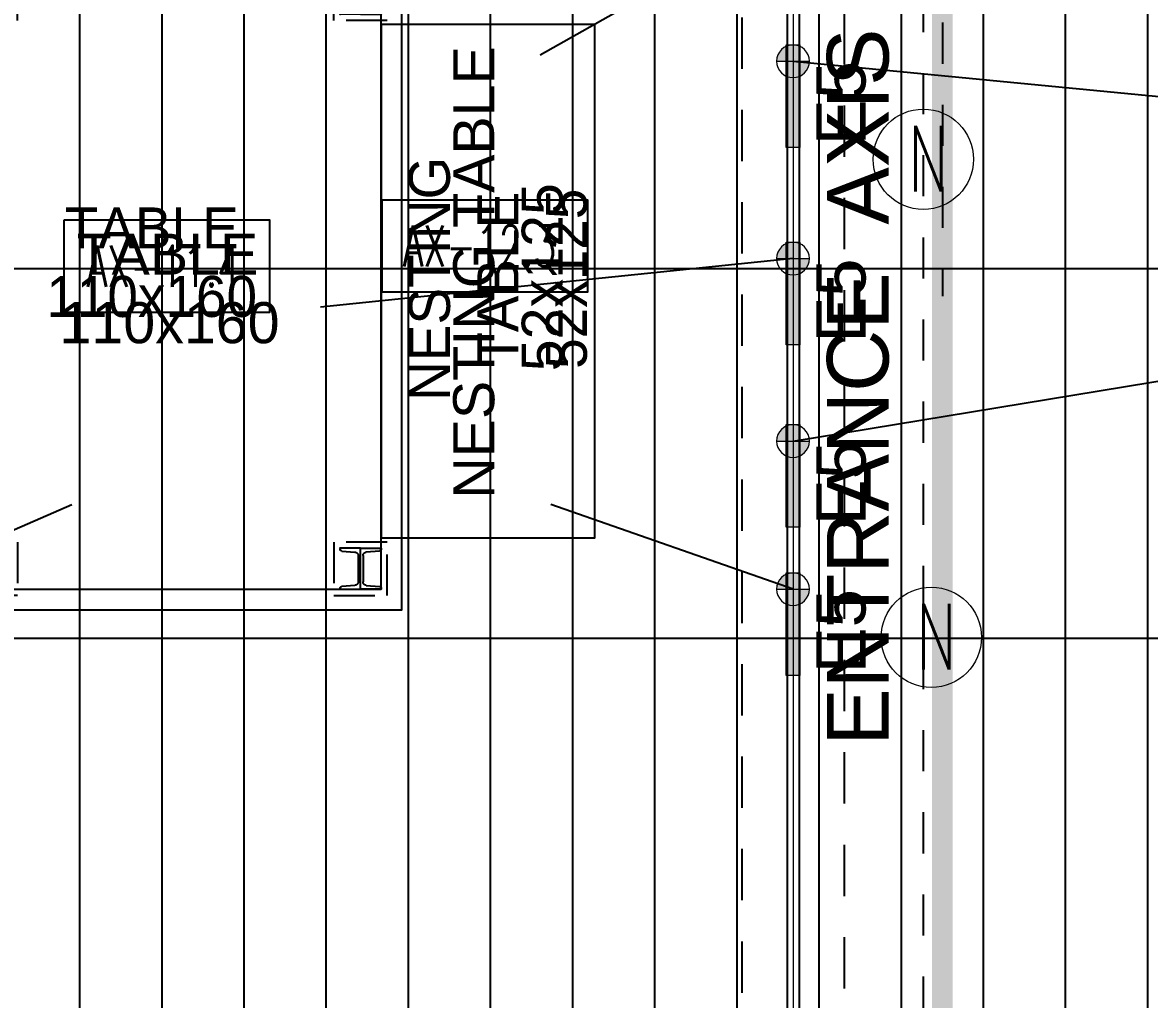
# Model space of a CAD drawing. Extents: x 214 to 401, y 14 to 126.
# Drawn here: x 308.719 to 311.463, y 82.742 to 85.121 of the extents above; entities that cross this region are included whole.
import ezdxf

# ---------------------------------------------------------------- set-up
doc = ezdxf.new("R2010")
doc.units = 0
doc.header["$LTSCALE"] = 0.25
doc.header["$MEASUREMENT"] = 0
for name, pattern in [('DASHDOT2', [0.5, 0.25, -0.125, 0, -0.125]), ('DASHED', [0.75, 0.5, -0.25]), ('DOT2', [0.125, 0, -0.125]), ('NASCOSTA', [0.375, 0.25, -0.125]), ('NASCOSTA2', [0.1875, 0.125, -0.0625])]:
    doc.linetypes.add(name, pattern=pattern)
for name, color, linetype in [('ax-arredo piani', 2, 'CONTINUOUS'), ('ax-arredo proiezioni', 1, 'NASCOSTA'), ('floor-testi', 11, 'CONTINUOUS'), ('floor-tiles', 11, 'CONTINUOUS'), ('MERCHANDISING', 11, 'CONTINUOUS'), ('RIFERIMENTI', 11, 'CONTINUOUS'), ('TESTI', 3, 'CONTINUOUS')]:
    doc.layers.add(name, color=color, linetype=linetype)
for name, color, linetype, lineweight, true_color in [('LD_base', 7, 'CONTINUOUS', 5, 0x646464), ('LD_light', 7, 'CONTINUOUS', 5, 0xf00000), ('LD_N', 7, 'CONTINUOUS', 9, 0x41c62a)]:
    doc.layers.add(name, color=color, linetype=linetype, lineweight=lineweight, true_color=true_color)
for name, color, linetype, true_color in [('LD_beam', 7, 'DASHED', 0x7ec8c8), ('LD_pointing', 7, 'CONTINUOUS', 0xff9429), ('LD_track', 7, 'CONTINUOUS', 0x7ec8c8), ('MERCHANDISING-quote', 7, 'NASCOSTA2', 0x62b5df), ('Sections', 92, 'CONTINUOUS', 0x00bd00)]:
    doc.layers.add(name, color=color, linetype=linetype, true_color=true_color)
doc.layers.add('LD_def-points', color=11, linetype='CONTINUOUS', lineweight=5, plot=False)
doc.layers.add('LD_text', color=255, linetype='CONTINUOUS', lineweight=9)
doc.styles.add('cart-inver', font='Arial.ttf')
doc.styles.add('HZDX', font='')
doc.styles.add('SIMPLEX', font='SIMPLEX.SHX', dxfattribs={"width": 0.65})
doc.styles.get("Standard").update_dxf_attribs({"font": 'Arial.ttf'})
doc.styles.get('HZDX').set_extended_font_data('DicotMedium')

# ---------------------------------------------------------------- blocks, each defined once
blk = doc.blocks.new('table 110x160')
at = {"layer": 'ax-arredo piani'}
for points in [[(0, 0), (1.599999999999994, 0), (1.599999999999994, -1.099999999999994), (0, -1.099999999999994)], [(0.0500000000000114, -0.049999999999983), (1.54999999999998, -0.049999999999983), (1.54999999999998, -1.049999999999982), (0.0500000000000114, -1.049999999999982)]]:
    blk.add_lwpolyline(points, close=True, dxfattribs=at)
at = {"layer": 'ax-arredo proiezioni', "linetype": 'NASCOSTA2', "ltscale": 0.5}
for points in [[(0.035000000000025, -0.0349999999999966), (0.1650000000000205, -0.0349999999999966), (0.1650000000000205, -0.1649999999999636), (0.035000000000025, -0.1649999999999636)], [(1.564999999999969, -0.0349999999999966), (1.434999999999973, -0.0349999999999966), (1.434999999999973, -0.1649999999999636), (1.564999999999969, -0.1649999999999636)], [(0.035000000000025, -1.064999999999997), (0.1650000000000205, -1.064999999999997), (0.1650000000000205, -0.9350000000000304), (0.035000000000025, -0.9350000000000304)], [(1.564999999999969, -1.064999999999997), (1.434999999999973, -1.064999999999997), (1.434999999999973, -0.9350000000000304), (1.564999999999969, -0.9350000000000304)]]:
    blk.add_lwpolyline(points, close=True, dxfattribs=at)
for points in [[(0.1500000000000057, -0.0999999999999943), (0.1500000000000057, -0.0510000000000162, 0.4142135623748351), (0.1490000000000009, -0.049999999999983), (0.1476078536229011, -0.0500000000000114, 0.3910205504227289), (0.1431221848694975, -0.0541411464996884), (0.1405592498383044, -0.0861778343893889, -0.3910205504227289), (0.1320863199707674, -0.0939999999999657), (0.0679136800292781, -0.0939999999999657, -0.3910205504227268), (0.0594407501617411, -0.0861778343893889), (0.05687781513054799, -0.0541411464996884, 0.3910205504227289), (0.0523921463771444, -0.0500000000000114), (0.0510000000000162, -0.049999999999983, 0.4142135623748351), (0.0500000000000114, -0.0510000000000162), (0.0500000000000114, -0.0999999999999943)], [(1.449999999999988, -0.0999999999999943), (1.449999999999988, -0.0510000000000162, -0.4142135623748351), (1.450999999999993, -0.049999999999983), (1.45239214637709, -0.0500000000000114, -0.3910205504227289), (1.456877815130495, -0.0541411464996884), (1.459440750161688, -0.0861778343893889, 0.3910205504227289), (1.467913680029224, -0.0939999999999657), (1.532086319970716, -0.0939999999999657, 0.3910205504227268), (1.540559249838253, -0.0861778343893889), (1.543122184869446, -0.0541411464996884, -0.3910205504227289), (1.547607853622849, -0.0500000000000114), (1.548999999999975, -0.049999999999983, -0.4142135623748351), (1.54999999999998, -0.0510000000000162), (1.54999999999998, -0.0999999999999943)], [(0.1500000000000057, -0.0999999999999943), (0.1500000000000057, -0.1489999999999725, -0.4142135623748351), (0.1490000000000009, -0.1499999999999488), (0.1476078536229011, -0.1499999999999488, -0.3910205504227289), (0.1431221848694975, -0.1458588535002434), (0.1405592498383044, -0.1138221656105713, 0.3910205504227289), (0.1320863199707674, -0.1059999999999661), (0.0679136800292781, -0.1059999999999661, 0.3910205504227268), (0.0594407501617411, -0.1138221656105713), (0.05687781513054799, -0.1458588535002434, -0.3910205504227289), (0.0523921463771444, -0.1499999999999488), (0.0510000000000162, -0.1499999999999488, -0.4142135623748351), (0.0500000000000114, -0.1489999999999725), (0.0500000000000114, -0.0999999999999943)], [(1.449999999999988, -0.0999999999999943), (1.449999999999988, -0.1489999999999725, 0.4142135623748351), (1.450999999999993, -0.1499999999999488), (1.45239214637709, -0.1499999999999488, 0.3910205504227289), (1.456877815130495, -0.1458588535002434), (1.459440750161688, -0.1138221656105713, -0.3910205504227289), (1.467913680029224, -0.1059999999999661), (1.532086319970716, -0.1059999999999661, -0.3910205504227268), (1.540559249838253, -0.1138221656105713), (1.543122184869446, -0.1458588535002434, 0.3910205504227289), (1.547607853622849, -0.1499999999999488), (1.548999999999975, -0.1499999999999488, 0.4142135623748351), (1.54999999999998, -0.1489999999999725), (1.54999999999998, -0.0999999999999943)], [(0.1500000000000057, -1.000000000000025), (0.1500000000000057, -0.9510000000000502, 0.4142135623748351), (0.1490000000000009, -0.9500000000000172), (0.1476078536229011, -0.9500000000000453, 0.3910205504227289), (0.1431221848694975, -0.9541411464997224), (0.1405592498383044, -0.9861778343894227, -0.3910205504227289), (0.1320863199707674, -0.9939999999999996), (0.0679136800292781, -0.9939999999999996, -0.3910205504227268), (0.0594407501617411, -0.9861778343894227), (0.05687781513054799, -0.9541411464997224, 0.3910205504227289), (0.0523921463771444, -0.9500000000000453), (0.0510000000000162, -0.9500000000000172, 0.4142135623748351), (0.0500000000000114, -0.9510000000000502), (0.0500000000000114, -1.000000000000025)], [(1.449999999999988, -1.000000000000025), (1.449999999999988, -0.9510000000000502, -0.4142135623748351), (1.450999999999993, -0.9500000000000172), (1.45239214637709, -0.9500000000000453, -0.3910205504227289), (1.456877815130495, -0.9541411464997224), (1.459440750161688, -0.9861778343894227, 0.3910205504227289), (1.467913680029224, -0.9939999999999996), (1.532086319970716, -0.9939999999999996, 0.3910205504227268), (1.540559249838253, -0.9861778343894227), (1.543122184869446, -0.9541411464997224, -0.3910205504227289), (1.547607853622849, -0.9500000000000453), (1.548999999999975, -0.9500000000000172, -0.4142135623748351), (1.54999999999998, -0.9510000000000502), (1.54999999999998, -1.000000000000025)], [(0.1500000000000057, -1.000000000000025), (0.1500000000000057, -1.049000000000005, -0.4142135623748351), (0.1490000000000009, -1.049999999999982), (0.1476078536229011, -1.049999999999982, -0.3910205504227289), (0.1431221848694975, -1.045858853500275), (0.1405592498383044, -1.013822165610605, 0.3910205504227289), (0.1320863199707674, -1.006), (0.0679136800292781, -1.006, 0.3910205504227268), (0.0594407501617411, -1.013822165610605), (0.05687781513054799, -1.045858853500275, -0.3910205504227289), (0.0523921463771444, -1.049999999999982), (0.0510000000000162, -1.049999999999982, -0.4142135623748351), (0.0500000000000114, -1.049000000000005), (0.0500000000000114, -1.000000000000025)], [(1.449999999999988, -1.000000000000025), (1.449999999999988, -1.049000000000005, 0.4142135623748351), (1.450999999999993, -1.049999999999982), (1.45239214637709, -1.049999999999982, 0.3910205504227289), (1.456877815130495, -1.045858853500275), (1.459440750161688, -1.013822165610605, -0.3910205504227289), (1.467913680029224, -1.006), (1.532086319970716, -1.006, -0.3910205504227268), (1.540559249838253, -1.013822165610605), (1.543122184869446, -1.045858853500275, 0.3910205504227289), (1.547607853622849, -1.049999999999982), (1.548999999999975, -1.049999999999982, 0.4142135623748351), (1.54999999999998, -1.049000000000005), (1.54999999999998, -1.000000000000025)]]:
    blk.add_lwpolyline(points, format="xyb", close=True, dxfattribs=at)
for p in [(0.0500000000000114, -0.1499999999999488), (0.1500000000000057, -0.1499999999999488), (1.449999999999988, -0.1499999999999488), (0.0500000000000114, -0.9500000000000172), (0.1500000000000057, -0.9500000000000172), (1.449999999999988, -0.9500000000000172)]:
    blk.add_point(p, dxfattribs=at)
blk = doc.blocks.new('E1-5')
at = {"layer": 'LD_light', "lineweight": 5, "ltscale": 0.5}
h = blk.add_hatch(color=256, dxfattribs=at)
h.dxf.hatch_style = 1
h.paths.add_polyline_path([(0, 0.0399999999999921, 0.414213562373216), (-0.0399999999999636, 2.84e-14), (0, 2.84e-14)])
at = {"layer": 'LD_light', "lineweight": 5}
h = blk.add_hatch(color=256, dxfattribs=at)
h.dxf.hatch_style = 1
h.paths.add_polyline_path([(0.2100000000000364, -0.0163100800518805), (0.2100000000000364, 0.0163100800518805), (-0.0399999999999636, 0.0163100800518805), (-0.0399999999999636, -0.0163100800518805)])
at = {"layer": 'LD_light', "lineweight": 5, "ltscale": 0.5}
h = blk.add_hatch(color=256, dxfattribs=at)
h.dxf.hatch_style = 1
h.paths.add_polyline_path([(0.0399999999999636, 2.84e-14), (0, 2.84e-14), (0, -0.0399999999999636, 0.4142135623732564)])
at = {"layer": 'LD_light', "lineweight": 5}
for p, q in [((0, 0.0399999999999636), (0, -0.0399999999999921)), ((-0.0399999999999636, 0), (0.0399999999999636, 2.84e-14))]:
    blk.add_line(p, q, dxfattribs=at)
blk.add_lwpolyline([(0.2100000000000364, 0.0163100800518805), (-0.0399999999999636, 0.0163100800518805), (-0.0399999999999636, -0.0163100800518805), (0.2100000000000364, -0.0163100800518805)], close=True, dxfattribs=at)
blk.add_circle((0, 0), 0.039999999999978, dxfattribs=at)
blk = doc.blocks.new('notturna')
at = {"layer": 'LD_N'}
blk.add_circle((21.13990217960372, -17.04342485411689), 0.084, dxfattribs=at)
at = {"layer": 'LD_N', "style": 'SIMPLEX', "width": 0.65}
blk.add_text('N', height=0.1100743271275657, dxfattribs=at).set_placement((21.11441902196248, -17.097496366634))
blk = doc.blocks.new('DALIAN ASOM LIGHT')
at = {"layer": 'LD_base'}
for points in [[(-4.78325648172796, 13.05052134498964), (-4.78325648172796, 11.45052134498965), (-3.683256481727994, 11.45052134498965), (-3.683256481727994, 13.05052134498964)], [(-4.733256481727948, 13.00052134498963), (-4.733256481728005, 11.50052134498966), (-3.733256481728005, 11.50052134498966), (-3.733256481728005, 13.00052134498963)], [(-3.733256481728005, 12.87552134498963), (-3.733256481728005, 11.62552134498958), (-3.213256481728136, 11.62552134498958), (-3.213256481728136, 12.87552134498963)]]:
    blk.add_lwpolyline(points, close=True, dxfattribs=at)
at = {"layer": 'LD_base', "linetype": 'NASCOSTA2', "ltscale": 0.5}
blk.add_lwpolyline([(-3.718256481727962, 11.48552134498967), (-3.718256481727962, 11.61552134498967), (-3.848256481727958, 11.61552134498967), (-3.848256481727958, 11.48552134498967)], close=True, dxfattribs=at)
for points in [[(-3.78325648172796, 11.60052134498966), (-3.832256481727938, 11.60052134498966, 0.4142135623748351), (-3.833256481727971, 11.59952134498965), (-3.833256481727914, 11.59812919861255, 0.3910205504227289), (-3.829115335228266, 11.59364352985915), (-3.797078647338537, 11.59108059482796, -0.3910205504227289), (-3.789256481727989, 11.58260766496042), (-3.789256481727989, 11.51843502501893, -0.3910205504227268), (-3.797078647338537, 11.50996209515139), (-3.829115335228266, 11.5073991601202, 0.3910205504227289), (-3.833256481727914, 11.50291349136679), (-3.833256481727971, 11.50152134498967, 0.4142135623748351), (-3.832256481727938, 11.50052134498966), (-3.78325648172796, 11.50052134498966)], [(-3.78325648172796, 11.60052134498966), (-3.734256481727982, 11.60052134498966, -0.4142135623748351), (-3.733256481728005, 11.59952134498965), (-3.733256481728005, 11.59812919861255, -0.3910205504227289), (-3.737397628227711, 11.59364352985915), (-3.769434316117383, 11.59108059482796, 0.3910205504227289), (-3.777256481727988, 11.58260766496042), (-3.777256481727988, 11.51843502501893, 0.3910205504227268), (-3.769434316117383, 11.50996209515139), (-3.737397628227711, 11.5073991601202, -0.3910205504227289), (-3.733256481728005, 11.50291349136679), (-3.733256481728005, 11.50152134498967, -0.4142135623748351), (-3.734256481727982, 11.50052134498966), (-3.78325648172796, 11.50052134498966)]]:
    blk.add_lwpolyline(points, format="xyb", close=True, dxfattribs=at)
blk.add_point((-3.833256481727971, 11.60052134498966), dxfattribs=at)

msp = doc.modelspace()

# ---------------------------------------------------------------- linework, layer by layer
at = {"layer": 'ax-arredo piani'}
msp.add_lwpolyline([(309.5921543761159, 85.11604394667876), (309.5921543761159, 83.8660439466787), (310.1121543761158, 83.8660439466787), (310.1121543761158, 85.11604394667876)], close=True, dxfattribs=at)
at = {"layer": 'floor-testi', "color": 12, "linetype": 'DASHDOT2', "true_color": 0xd60000, "const_width": 0.05}
msp.add_lwpolyline([(310.9586543756492, 88.1208819406136), (310.9586543756533, 82.53525381234596)], dxfattribs=at)
at = {"layer": 'floor-tiles'}
for p, q in [((309.2586543756493, 73.86512012947568), (309.2586543756493, 88.12088194091395)), ((309.4586543756492, 73.80498863323166), (309.4586543756492, 88.12088194091395)), ((309.6586543756493, 73.74293018088984), (309.6586543756493, 88.12088194091395)), ((309.8586543756492, 73.67892887709797), (309.8586543756492, 88.12088194091395)), ((310.0586543756492, 73.61296814520055), (310.0586543756492, 88.12088194091395)), ((310.2586543756492, 73.54503070310263), (310.2586543756492, 88.12088194091395)), ((310.4586543756492, 73.47509853765754), (310.4586543756492, 88.12088194091395)), ((310.6586543756492, 73.4031528774806), (310.6586543756492, 88.12088194091395)), ((310.8586543756492, 73.32917416408308), (310.8586543756492, 88.12088194091395)), ((311.0586543756491, 73.25314202121186), (311.0586543756491, 88.12088194091395)), ((311.2586543756492, 73.17503522226886), (311.2586543756492, 88.12088194091395)), ((311.4586543756491, 73.09483165567559), (311.4586543756491, 88.12088194091395)), ((308.8586543756493, 73.97966256376013), (308.8586543756493, 88.07088194130071)), ((309.0586543756493, 73.923339906421), (309.0586543756493, 88.07088194105687)), ((319.2686543756598, 84.52088194032233), (307.018654375765, 84.52088194032233)), ((319.2186543770413, 83.62088194032238), (307.0186543758282, 83.62088194032238))]:
    msp.add_line(p, q, dxfattribs=at)
at = {"layer": 'LD_beam'}
msp.add_lwpolyline([(310.4703209761191, 74.89407954636467), (310.7203209761191, 74.89407954636467), (310.7203209761191, 85.80868194033954), (310.4703209761191, 85.80868194033954)], close=True, dxfattribs=at)
at = {"layer": 'LD_def-points'}
msp.add_line((310.5953209761191, 85.80868194033954), (310.5953209761191, 74.89407954636467), dxfattribs=at)
at = {"layer": 'LD_pointing'}
for p, q in [((310.5949038524572, 85.38966115937448), (309.9793192309697, 85.04195977726299)), ((310.5949038524572, 85.02684799518049), (311.820450455719, 84.90865394682054)), ((310.5949038524572, 84.54630898228996), (309.4442802546395, 84.42811493393002)), ((310.5949038524572, 84.10196098263344), (311.8526595267954, 84.30846500152177)), ((308.3682372524571, 83.74131285966051), (308.8392607143422, 83.94781687854884)), ((310.5949038524572, 83.74131285966051), (310.0049263456634, 83.94781687854884))]:
    msp.add_line(p, q, dxfattribs=at)
at = {"layer": 'LD_track'}
msp.add_lwpolyline([(310.5803209761191, 74.89407954636467), (310.6103209761191, 74.89407954636467), (310.6103209761191, 85.80868194033954), (310.5803209761191, 85.80868194033954)], close=True, dxfattribs=at)
at = {"layer": 'MERCHANDISING-quote'}
msp.add_line((310.9586543756494, 87.92088194091404), (310.9586543756494, 84.45509893824872), dxfattribs=at)
at = {"layer": 'RIFERIMENTI'}
for points in [[(309.5944651909342, 84.68951045445633), (310.0944651909342, 84.68951037675957), (310.0944651594435, 84.46451037675958), (309.5944651594434, 84.46451045445632)], [(308.8203592290246, 84.64022064073673), (309.3203592290249, 84.64022056303995), (309.3203591975339, 84.41522056304), (308.820359197534, 84.41522064073678)]]:
    msp.add_lwpolyline(points, close=True, dxfattribs=at)
at = {"layer": 'Sections', "linetype": 'DOT2'}
msp.add_line((310.912897993526, 72.6979261396229), (310.912897993526, 89.08912876584286), dxfattribs=at)

# ---------------------------------------------------------------- block references
at = {"layer": 'ax-arredo piani', "xscale": -1, "rotation": 90}
msp.add_blockref('table 110x160', (308.5421543761159, 85.29104394667877), dxfattribs=at)
at = {"layer": 'LD_base'}
msp.add_blockref('DALIAN ASOM LIGHT', (313.3254108578438, 72.24052260168912), dxfattribs=at)
at = {"layer": 'LD_light', "xscale": -1, "rotation": 90}
for p in [(310.5949038524572, 85.02684799518049), (310.5949038524572, 84.54630898228996), (310.5949038524572, 84.10196098263344), (310.5949038524572, 83.74131285966051)]:
    msp.add_blockref('E1-5', p, dxfattribs=at)
at = {"layer": 'LD_N', "xscale": 1.454545454545455, "yscale": 1.454545454545455, "zscale": 1.454545454545455}
for p in [(280.1631159366494, 109.5785587093415, -1.6537877e-09), (280.1827679523141, 108.4143722790235, -1.6537877e-09)]:
    msp.add_blockref('notturna', p, dxfattribs=at)

# ---------------------------------------------------------------- texts
at = {"layer": 'floor-testi', "color": 12, "true_color": 0xd60000, "insert": (310.677504171118, 85.10645231531672), "char_height": 0.15, "width": 1.940707195290741, "attachment_point": 3, "rotation": 90.00000000000003, "style": 'cart-inver'}
msp.add_mtext('ENTRANCE  AXIS ', dxfattribs=at)
at = {"layer": 'LD_text', "char_height": 0.12, "attachment_point": 1, "rotation": 90}
for insert in [(310.6515386143739, 84.82187551992187), (310.6515386143739, 84.34133650703136), (310.6515386143739, 83.89698850737481), (310.6515386143739, 83.5363403844019)]:
    msp.add_mtext_dynamic_manual_height_columns('E5', width=0.3836566628051514, gutter_width=17.5, heights=[0], dxfattribs=dict(at, insert=insert))
at = {"layer": 'MERCHANDISING', "insert": (309.6597228837282, 84.49707519399686), "char_height": 0.1, "width": 0.8938289993276773, "attachment_point": 2, "rotation": 90, "style": 'HZDX'}
msp.add_mtext('NESTING TABLE\\P52x125', dxfattribs=at)
at = {"layer": 'MERCHANDISING', "insert": (309.0335292058403, 84.67082668246934), "char_height": 0.1, "width": 2.328511999999999, "attachment_point": 2, "style": 'HZDX'}
msp.add_mtext('TABLE\\P110x160', dxfattribs=at)
at = {"layer": 'RIFERIMENTI', "char_height": 0.1, "width": 0.5824454009864466, "attachment_point": 1, "style": 'SIMPLEX'}
for s, insert in [('\\pi0.093127;AX-12.3', (309.5519371087676, 84.62703006967888)), ('\\pi0.09777;AX-11.4', (308.7778311468583, 84.57774025595926))]:
    msp.add_mtext(s, dxfattribs=dict(at, insert=insert))
at = {"layer": 'TESTI', "insert": (310.0357128490125, 83.91539338571019), "char_height": 0.1, "width": 1.157507610312734, "attachment_point": 7, "rotation": 90.00000000000001, "style": 'cart-inver'}
msp.add_mtext('\\pi0.046012;NESTING TABLE\\P\\pi0.35638;52x125', dxfattribs=at)
at = {"layer": 'TESTI', "insert": (308.4819094302239, 84.33877853839998), "char_height": 0.1, "width": 1.157507610312734, "attachment_point": 7, "style": 'cart-inver'}
msp.add_mtext('\\pi0.36866;TABLE\\P\\pi0.32705;110x160', dxfattribs=at)

doc.saveas('drawing.dxf')
